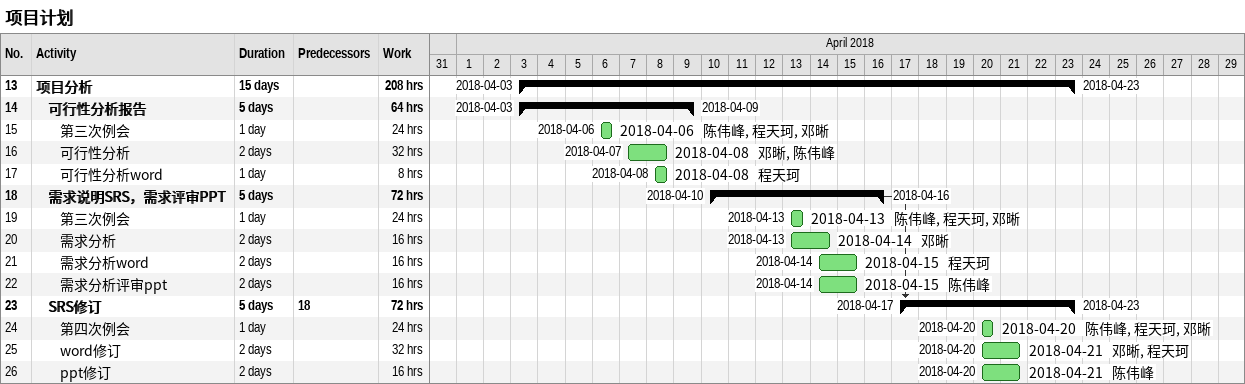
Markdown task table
项目计划

| ID | Level | Task | Duration | Start | Finish | Predecessors | Resources | Work (h) |
|---|---|---|---|---|---|---|---|---|
| 13 | 1 | **项目分析** | 15d | 2018-04-03 | 2018-04-23 |  |  | 208 |
| 14 | 2 | **可行性分析报告** | 5d | 2018-04-03 | 2018-04-09 |  |  | 64 |
| 15 | 3 | 第三次例会 | 1d | 2018-04-06 | 2018-04-06 |  | 陈伟峰, 程天珂, 邓晰 | 24 |
| 16 | 3 | 可行性分析 | 2d | 2018-04-07 | 2018-04-08 |  | 邓晰, 陈伟峰 | 32 |
| 17 | 3 | 可行性分析word | 1d | 2018-04-08 | 2018-04-08 |  | 程天珂 | 8 |
| 18 | 2 | **需求说明SRS，需求评审PPT** | 5d | 2018-04-10 | 2018-04-16 |  |  | 72 |
| 19 | 3 | 第三次例会 | 1d | 2018-04-13 | 2018-04-13 |  | 陈伟峰, 程天珂, 邓晰 | 24 |
| 20 | 3 | 需求分析 | 2d | 2018-04-13 | 2018-04-14 |  | 邓晰 | 16 |
| 21 | 3 | 需求分析word | 2d | 2018-04-14 | 2018-04-15 |  | 程天珂 | 16 |
| 22 | 3 | 需求分析评审ppt | 2d | 2018-04-14 | 2018-04-15 |  | 陈伟峰 | 16 |
| 23 | 2 | **SRS修订** | 5d | 2018-04-17 | 2018-04-23 | 18 |  | 72 |
| 24 | 3 | 第四次例会 | 1d | 2018-04-20 | 2018-04-20 |  | 陈伟峰, 程天珂, 邓晰 | 24 |
| 25 | 3 | word修订 | 2d | 2018-04-20 | 2018-04-21 |  | 邓晰, 程天珂 | 32 |
| 26 | 3 | ppt修订 | 2d | 2018-04-20 | 2018-04-21 |  | 陈伟峰 | 16 |
